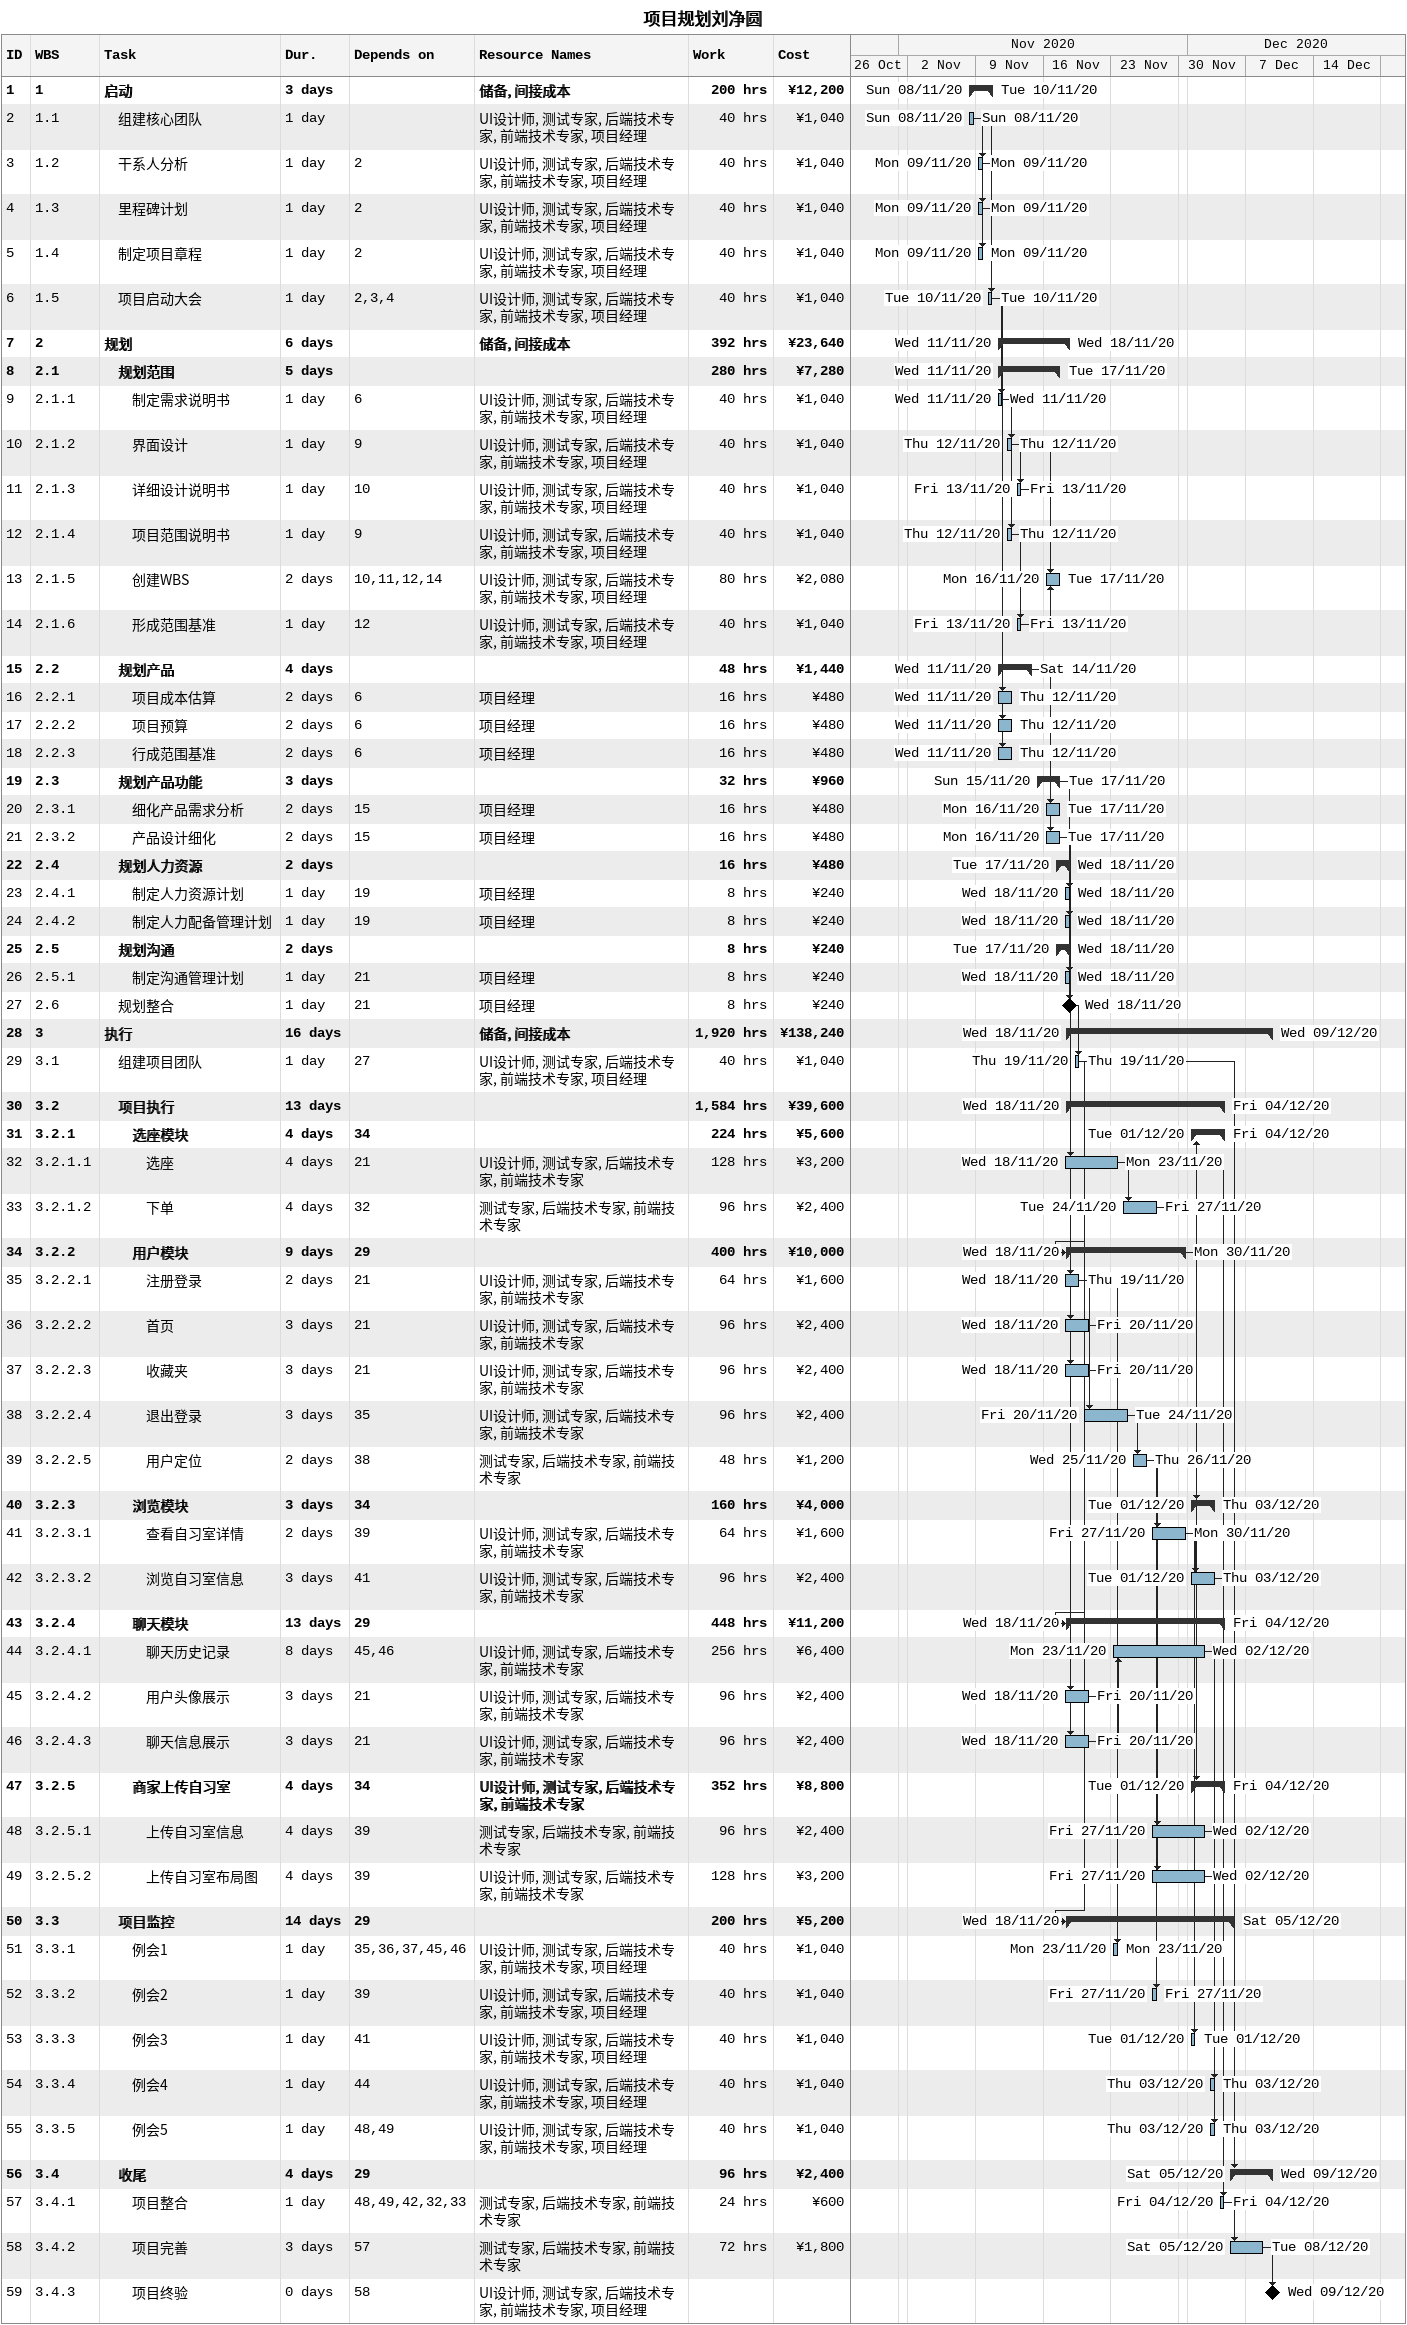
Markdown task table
项目规划刘净圆

| ID | WBS | Task | Duration | Start | Finish | Predecessors | Resources | Work (h) | Cost (¥) |
|---|---|---|---|---|---|---|---|---|---|
| 1 | 1 | **启动** | 3d | 2020-11-08 | 2020-11-10 |  | 储备, 间接成本 | 200 | 12200 |
| 2 | 1.1 | 组建核心团队 | 1d | 2020-11-08 | 2020-11-08 |  | UI设计师, 测试专家, 后端技术专家, 前端技术专家, 项目经理 | 40 | 1040 |
| 3 | 1.2 | 干系人分析 | 1d | 2020-11-09 | 2020-11-09 | 2 | UI设计师, 测试专家, 后端技术专家, 前端技术专家, 项目经理 | 40 | 1040 |
| 4 | 1.3 | 里程碑计划 | 1d | 2020-11-09 | 2020-11-09 | 2 | UI设计师, 测试专家, 后端技术专家, 前端技术专家, 项目经理 | 40 | 1040 |
| 5 | 1.4 | 制定项目章程 | 1d | 2020-11-09 | 2020-11-09 | 2 | UI设计师, 测试专家, 后端技术专家, 前端技术专家, 项目经理 | 40 | 1040 |
| 6 | 1.5 | 项目启动大会 | 1d | 2020-11-10 | 2020-11-10 | 2, 3, 4 | UI设计师, 测试专家, 后端技术专家, 前端技术专家, 项目经理 | 40 | 1040 |
| 7 | 2 | **规划** | 6d | 2020-11-11 | 2020-11-18 |  | 储备, 间接成本 | 392 | 23640 |
| 8 | 2.1 | **规划范围** | 5d | 2020-11-11 | 2020-11-17 |  |  | 280 | 7280 |
| 9 | 2.1.1 | 制定需求说明书 | 1d | 2020-11-11 | 2020-11-11 | 6 | UI设计师, 测试专家, 后端技术专家, 前端技术专家, 项目经理 | 40 | 1040 |
| 10 | 2.1.2 | 界面设计 | 1d | 2020-11-12 | 2020-11-12 | 9 | UI设计师, 测试专家, 后端技术专家, 前端技术专家, 项目经理 | 40 | 1040 |
| 11 | 2.1.3 | 详细设计说明书 | 1d | 2020-11-13 | 2020-11-13 | 10 | UI设计师, 测试专家, 后端技术专家, 前端技术专家, 项目经理 | 40 | 1040 |
| 12 | 2.1.4 | 项目范围说明书 | 1d | 2020-11-12 | 2020-11-12 | 9 | UI设计师, 测试专家, 后端技术专家, 前端技术专家, 项目经理 | 40 | 1040 |
| 13 | 2.1.5 | 创建WBS | 2d | 2020-11-16 | 2020-11-17 | 10, 11, 12, 14 | UI设计师, 测试专家, 后端技术专家, 前端技术专家, 项目经理 | 80 | 2080 |
| 14 | 2.1.6 | 形成范围基准 | 1d | 2020-11-13 | 2020-11-13 | 12 | UI设计师, 测试专家, 后端技术专家, 前端技术专家, 项目经理 | 40 | 1040 |
| 15 | 2.2 | **规划产品** | 4d | 2020-11-11 | 2020-11-14 |  |  | 48 | 1440 |
| 16 | 2.2.1 | 项目成本估算 | 2d | 2020-11-11 | 2020-11-12 | 6 | 项目经理 | 16 | 480 |
| 17 | 2.2.2 | 项目预算 | 2d | 2020-11-11 | 2020-11-12 | 6 | 项目经理 | 16 | 480 |
| 18 | 2.2.3 | 行成范围基准 | 2d | 2020-11-11 | 2020-11-12 | 6 | 项目经理 | 16 | 480 |
| 19 | 2.3 | **规划产品功能** | 3d | 2020-11-15 | 2020-11-17 |  |  | 32 | 960 |
| 20 | 2.3.1 | 细化产品需求分析 | 2d | 2020-11-16 | 2020-11-17 | 15 | 项目经理 | 16 | 480 |
| 21 | 2.3.2 | 产品设计细化 | 2d | 2020-11-16 | 2020-11-17 | 15 | 项目经理 | 16 | 480 |
| 22 | 2.4 | **规划人力资源** | 2d | 2020-11-17 | 2020-11-18 |  |  | 16 | 480 |
| 23 | 2.4.1 | 制定人力资源计划 | 1d | 2020-11-18 | 2020-11-18 | 19 | 项目经理 | 8 | 240 |
| 24 | 2.4.2 | 制定人力配备管理计划 | 1d | 2020-11-18 | 2020-11-18 | 19 | 项目经理 | 8 | 240 |
| 25 | 2.5 | **规划沟通** | 2d | 2020-11-17 | 2020-11-18 |  |  | 8 | 240 |
| 26 | 2.5.1 | 制定沟通管理计划 | 1d | 2020-11-18 | 2020-11-18 | 21 | 项目经理 | 8 | 240 |
| 27 | 2.6 | 规划整合 | 1d | 2020-11-18 | 2020-11-18 | 21 | 项目经理 | 8 | 240 |
| 28 | 3 | **执行** | 16d | 2020-11-18 | 2020-12-09 |  | 储备, 间接成本 | 1920 | 138240 |
| 29 | 3.1 | 组建项目团队 | 1d | 2020-11-19 | 2020-11-19 | 27 | UI设计师, 测试专家, 后端技术专家, 前端技术专家, 项目经理 | 40 | 1040 |
| 30 | 3.2 | **项目执行** | 13d | 2020-11-18 | 2020-12-04 |  |  | 1584 | 39600 |
| 31 | 3.2.1 | **选座模块** | 4d | 2020-12-01 | 2020-12-04 | 34 |  | 224 | 5600 |
| 32 | 3.2.1.1 | 选座 | 4d | 2020-11-18 | 2020-11-23 | 21 | UI设计师, 测试专家, 后端技术专家, 前端技术专家 | 128 | 3200 |
| 33 | 3.2.1.2 | 下单 | 4d | 2020-11-24 | 2020-11-27 | 32 | 测试专家, 后端技术专家, 前端技术专家 | 96 | 2400 |
| 34 | 3.2.2 | **用户模块** | 9d | 2020-11-18 | 2020-11-30 | 29 |  | 400 | 10000 |
| 35 | 3.2.2.1 | 注册登录 | 2d | 2020-11-18 | 2020-11-19 | 21 | UI设计师, 测试专家, 后端技术专家, 前端技术专家 | 64 | 1600 |
| 36 | 3.2.2.2 | 首页 | 3d | 2020-11-18 | 2020-11-20 | 21 | UI设计师, 测试专家, 后端技术专家, 前端技术专家 | 96 | 2400 |
| 37 | 3.2.2.3 | 收藏夹 | 3d | 2020-11-18 | 2020-11-20 | 21 | UI设计师, 测试专家, 后端技术专家, 前端技术专家 | 96 | 2400 |
| 38 | 3.2.2.4 | 退出登录 | 3d | 2020-11-20 | 2020-11-24 | 35 | UI设计师, 测试专家, 后端技术专家, 前端技术专家 | 96 | 2400 |
| 39 | 3.2.2.5 | 用户定位 | 2d | 2020-11-25 | 2020-11-26 | 38 | 测试专家, 后端技术专家, 前端技术专家 | 48 | 1200 |
| 40 | 3.2.3 | **浏览模块** | 3d | 2020-12-01 | 2020-12-03 | 34 |  | 160 | 4000 |
| 41 | 3.2.3.1 | 查看自习室详情 | 2d | 2020-11-27 | 2020-11-30 | 39 | UI设计师, 测试专家, 后端技术专家, 前端技术专家 | 64 | 1600 |
| 42 | 3.2.3.2 | 浏览自习室信息 | 3d | 2020-12-01 | 2020-12-03 | 41 | UI设计师, 测试专家, 后端技术专家, 前端技术专家 | 96 | 2400 |
| 43 | 3.2.4 | **聊天模块** | 13d | 2020-11-18 | 2020-12-04 | 29 |  | 448 | 11200 |
| 44 | 3.2.4.1 | 聊天历史记录 | 8d | 2020-11-23 | 2020-12-02 | 45, 46 | UI设计师, 测试专家, 后端技术专家, 前端技术专家 | 256 | 6400 |
| 45 | 3.2.4.2 | 用户头像展示 | 3d | 2020-11-18 | 2020-11-20 | 21 | UI设计师, 测试专家, 后端技术专家, 前端技术专家 | 96 | 2400 |
| 46 | 3.2.4.3 | 聊天信息展示 | 3d | 2020-11-18 | 2020-11-20 | 21 | UI设计师, 测试专家, 后端技术专家, 前端技术专家 | 96 | 2400 |
| 47 | 3.2.5 | **商家上传自习室** | 4d | 2020-12-01 | 2020-12-04 | 34 | UI设计师, 测试专家, 后端技术专家, 前端技术专家 | 352 | 8800 |
| 48 | 3.2.5.1 | 上传自习室信息 | 4d | 2020-11-27 | 2020-12-02 | 39 | 测试专家, 后端技术专家, 前端技术专家 | 96 | 2400 |
| 49 | 3.2.5.2 | 上传自习室布局图 | 4d | 2020-11-27 | 2020-12-02 | 39 | UI设计师, 测试专家, 后端技术专家, 前端技术专家 | 128 | 3200 |
| 50 | 3.3 | **项目监控** | 14d | 2020-11-18 | 2020-12-05 | 29 |  | 200 | 5200 |
| 51 | 3.3.1 | 例会1 | 1d | 2020-11-23 | 2020-11-23 | 35, 36, 37, 45, 46 | UI设计师, 测试专家, 后端技术专家, 前端技术专家, 项目经理 | 40 | 1040 |
| 52 | 3.3.2 | 例会2 | 1d | 2020-11-27 | 2020-11-27 | 39 | UI设计师, 测试专家, 后端技术专家, 前端技术专家, 项目经理 | 40 | 1040 |
| 53 | 3.3.3 | 例会3 | 1d | 2020-12-01 | 2020-12-01 | 41 | UI设计师, 测试专家, 后端技术专家, 前端技术专家, 项目经理 | 40 | 1040 |
| 54 | 3.3.4 | 例会4 | 1d | 2020-12-03 | 2020-12-03 | 44 | UI设计师, 测试专家, 后端技术专家, 前端技术专家, 项目经理 | 40 | 1040 |
| 55 | 3.3.5 | 例会5 | 1d | 2020-12-03 | 2020-12-03 | 48, 49 | UI设计师, 测试专家, 后端技术专家, 前端技术专家, 项目经理 | 40 | 1040 |
| 56 | 3.4 | **收尾** | 4d | 2020-12-05 | 2020-12-09 | 29 |  | 96 | 2400 |
| 57 | 3.4.1 | 项目整合 | 1d | 2020-12-04 | 2020-12-04 | 48, 49, 42, 32, 33 | 测试专家, 后端技术专家, 前端技术专家 | 24 | 600 |
| 58 | 3.4.2 | 项目完善 | 3d | 2020-12-05 | 2020-12-08 | 57 | 测试专家, 后端技术专家, 前端技术专家 | 72 | 1800 |
| 59 | 3.4.3 | 项目终验 | 0d | 2020-12-09 | 2020-12-09 | 58 | UI设计师, 测试专家, 后端技术专家, 前端技术专家, 项目经理 |  |  |
